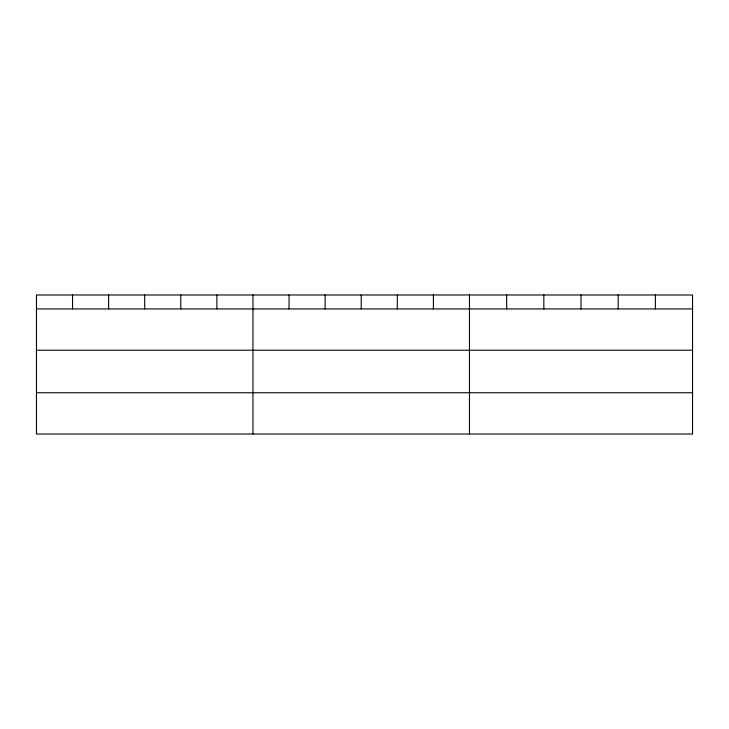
<?xml version="1.0" encoding="UTF-8"?>
<svg xmlns="http://www.w3.org/2000/svg" width="729" height="729" viewBox="0 0 729 729"><rect width="100%" height="100%" fill="white"/><g stroke="black" fill="none" stroke-linecap="round" stroke-linejoin="round"><path stroke-width="1.09" d="M692.55 350.212L692.55 294.981L36.45 294.981L36.45 434.019L692.55 434.019L692.55 350.212L36.45 350.212M36.45 308.932L692.55 308.932M36.45 392.74L692.55 392.74M655.371 294.981L655.371 308.932M618.192 294.981L618.192 308.932M581.013 294.981L581.013 308.932M543.834 294.981L543.834 308.932M506.655 294.981L506.655 308.932M469.476 294.981L469.476 434.019M433.391 294.981L433.391 308.932M397.305 294.981L397.305 308.932M361.219 294.981L361.219 308.932M325.134 294.981L325.134 308.932M289.048 294.981L289.048 308.932M252.963 294.981L252.963 434.019M216.877 294.981L216.877 308.932M180.792 294.981L180.792 308.932M144.707 294.981L144.707 308.932M108.621 294.981L108.621 308.932M72.535 294.981L72.535 308.932"/></g></svg>
